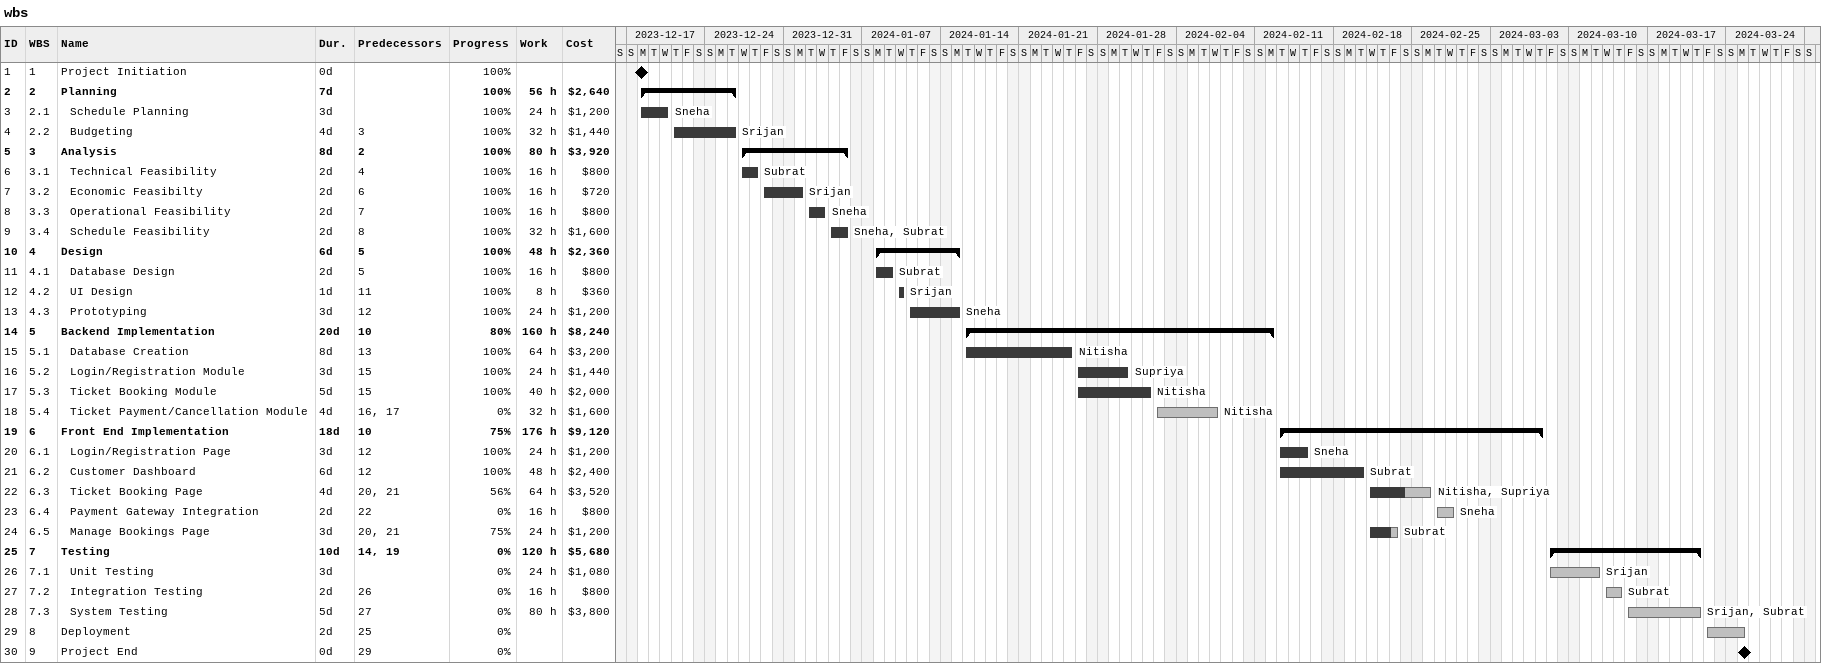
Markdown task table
wbs

| ID | WBS | Task | Duration | Start | Finish | Predecessors | Resources | % complete | Work (h) | Cost ($) |
|---|---|---|---|---|---|---|---|---|---|---|
| 1 | 1 | Project Initiation | 0d | 2023-12-18 | 2023-12-18 |  |  | 100 |  |  |
| 2 | 2 | **Planning** | 7d | 2023-12-18 | 2023-12-26 |  |  | 100 | 56 | 2640 |
| 3 | 2.1 | Schedule Planning | 3d | 2023-12-18 | 2023-12-20 |  | Sneha | 100 | 24 | 1200 |
| 4 | 2.2 | Budgeting | 4d | 2023-12-21 | 2023-12-26 | 3 | Srijan | 100 | 32 | 1440 |
| 5 | 3 | **Analysis** | 8d | 2023-12-27 | 2024-01-05 | 2 |  | 100 | 80 | 3920 |
| 6 | 3.1 | Technical Feasibility | 2d | 2023-12-27 | 2023-12-28 | 4 | Subrat | 100 | 16 | 800 |
| 7 | 3.2 | Economic Feasibilty | 2d | 2023-12-29 | 2024-01-01 | 6 | Srijan | 100 | 16 | 720 |
| 8 | 3.3 | Operational Feasibility | 2d | 2024-01-02 | 2024-01-03 | 7 | Sneha | 100 | 16 | 800 |
| 9 | 3.4 | Schedule Feasibility | 2d | 2024-01-04 | 2024-01-05 | 8 | Sneha, Subrat | 100 | 32 | 1600 |
| 10 | 4 | **Design** | 6d | 2024-01-08 | 2024-01-15 | 5 |  | 100 | 48 | 2360 |
| 11 | 4.1 | Database Design | 2d | 2024-01-08 | 2024-01-09 | 5 | Subrat | 100 | 16 | 800 |
| 12 | 4.2 | UI Design | 1d | 2024-01-10 | 2024-01-10 | 11 | Srijan | 100 | 8 | 360 |
| 13 | 4.3 | Prototyping | 3d | 2024-01-11 | 2024-01-15 | 12 | Sneha | 100 | 24 | 1200 |
| 14 | 5 | **Backend Implementation** | 20d | 2024-01-16 | 2024-02-12 | 10 |  | 80 | 160 | 8240 |
| 15 | 5.1 | Database Creation | 8d | 2024-01-16 | 2024-01-25 | 13 | Nitisha | 100 | 64 | 3200 |
| 16 | 5.2 | Login/Registration Module | 3d | 2024-01-26 | 2024-01-30 | 15 | Supriya | 100 | 24 | 1440 |
| 17 | 5.3 | Ticket Booking Module | 5d | 2024-01-26 | 2024-02-01 | 15 | Nitisha | 100 | 40 | 2000 |
| 18 | 5.4 | Ticket Payment/Cancellation Module | 4d | 2024-02-02 | 2024-02-07 | 16, 17 | Nitisha | 0 | 32 | 1600 |
| 19 | 6 | **Front End Implementation** | 18d | 2024-02-13 | 2024-03-07 | 10 |  | 75 | 176 | 9120 |
| 20 | 6.1 | Login/Registration Page | 3d | 2024-02-13 | 2024-02-15 | 12 | Sneha | 100 | 24 | 1200 |
| 21 | 6.2 | Customer Dashboard | 6d | 2024-02-13 | 2024-02-20 | 12 | Subrat | 100 | 48 | 2400 |
| 22 | 6.3 | Ticket Booking Page | 4d | 2024-02-21 | 2024-02-26 | 20, 21 | Nitisha, Supriya | 56 | 64 | 3520 |
| 23 | 6.4 | Payment Gateway Integration | 2d | 2024-02-27 | 2024-02-28 | 22 | Sneha | 0 | 16 | 800 |
| 24 | 6.5 | Manage Bookings Page | 3d | 2024-02-21 | 2024-02-23 | 20, 21 | Subrat | 75 | 24 | 1200 |
| 25 | 7 | **Testing** | 10d | 2024-03-08 | 2024-03-21 | 14, 19 |  | 0 | 120 | 5680 |
| 26 | 7.1 | Unit Testing | 3d | 2024-03-08 | 2024-03-12 |  | Srijan | 0 | 24 | 1080 |
| 27 | 7.2 | Integration Testing | 2d | 2024-03-13 | 2024-03-14 | 26 | Subrat | 0 | 16 | 800 |
| 28 | 7.3 | System Testing | 5d | 2024-03-15 | 2024-03-21 | 27 | Srijan, Subrat | 0 | 80 | 3800 |
| 29 | 8 | Deployment | 2d | 2024-03-22 | 2024-03-25 | 25 |  | 0 |  |  |
| 30 | 9 | Project End | 0d | 2024-03-25 | 2024-03-25 | 29 |  | 0 |  |  |
